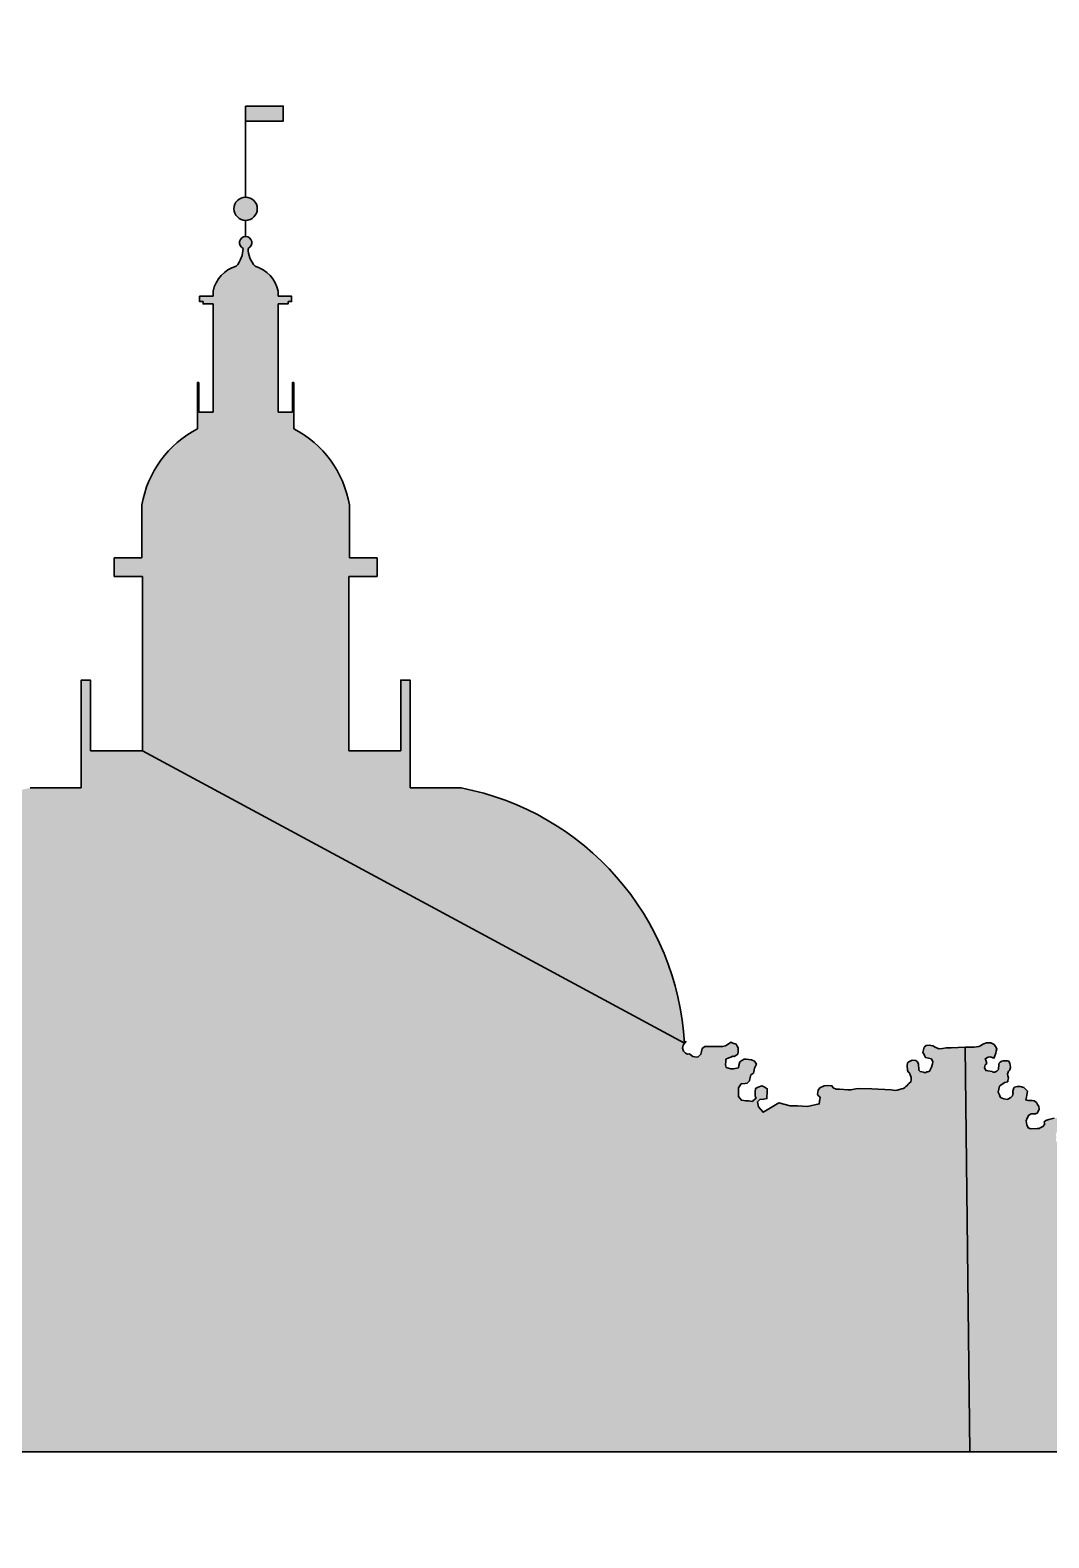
# Model space of a CAD drawing. Header units: metres. Extents: x -472 to 201, y -446 to -235.
# Drawn here: x -74.271 to -71.978, y -245.718 to -242.325 of the extents above; entities that cross this region are included whole.
import ezdxf

# ---------------------------------------------------------------- set-up
doc = ezdxf.new("R2010")
doc.units = ezdxf.units.M
doc.header["$MEASUREMENT"] = 0
doc.layers.add('контур здания на ситуации', color=1, linetype='Continuous', lineweight=30)
doc.layers.add('РАМКА', color=7, linetype='Continuous', lineweight=0)

# ---------------------------------------------------------------- blocks, each defined once
blk = doc.blocks.new('A$C2C6E360E_1_1')
at = {"linetype": 'Continuous', "lineweight": 30, "ltscale": 0.1}
for points in [[(-7.0214, -2.9021), (-7.0214, -2.8852), (-6.979, -2.8852), (-6.979, -2.9021)], [(-7.0084, -3.0007, 1), (-7.0345, -3.0007, 1)], [(-6.9053, -3.4145), (-6.8734, -3.4145), (-6.8734, -3.3933), (-6.9047, -3.3933), (-6.9047, -3.3338, 0.235431), (-6.9672, -3.2484), (-6.9672, -3.2296), (-6.9687, -3.2296), (-6.9848, -3.2296), (-6.9848, -3.1077), (-6.9736, -3.1077), (-6.9736, -3.1051), (-6.9697, -3.1051), (-6.9697, -3.0992), (-6.9848, -3.0992), (-6.9848, -3.0936, 0.27975), (-7.0108, -3.0654, -0.184067), (-7.0185, -3.0452, 0.807627), (-7.0214, -3.0319, 0.807627), (-7.0243, -3.0452, -0.184067), (-7.032, -3.0654, 0.27975), (-7.058, -3.0936), (-7.058, -3.0992), (-7.0732, -3.0992), (-7.0732, -3.1051), (-7.0693, -3.1051), (-7.0693, -3.1077), (-7.058, -3.1077), (-7.058, -3.2296), (-7.0756, -3.2296), (-7.0756, -3.2484, 0.235431), (-7.1381, -3.3338), (-7.1381, -3.3933), (-7.1694, -3.3933), (-7.1694, -3.4145), (-7.1375, -3.4145), (-7.1375, -3.6105), (-6.5275, -3.9395, 0.343417), (-6.779, -3.6523), (-6.8364, -3.6523), (-6.8364, -3.6105), (-6.8364, -3.5309), (-6.8468, -3.5309), (-6.8468, -3.6105), (-6.9053, -3.6105)], [(-6.4442, -4.0111), (-6.4454, -4.0056), (-6.4428, -4.0028), (-6.4385, -4.0023), (-6.4348, -4.0019), (-6.4344, -3.9907), (-6.4405, -3.9873), (-6.4447, -3.9891), (-6.4478, -3.9905), (-6.448, -3.9946), (-6.4482, -3.999), (-6.447, -4.0015), (-6.4491, -4.0033), (-6.4502, -4.0041), (-6.4512, -4.005), (-6.4557, -4.0045), (-6.4584, -4.0042), (-6.4635, -4.0036), (-6.4652, -4.0015), (-6.467, -3.9993), (-6.4669, -3.9948), (-6.4669, -3.9913), (-6.4669, -3.9897), (-6.4653, -3.9874), (-6.4638, -3.9851), (-6.4571, -3.9845), (-6.4545, -3.9819), (-6.454, -3.9797), (-6.4533, -3.9767), (-6.453, -3.9752), (-6.4498, -3.9732), (-6.4495, -3.9716), (-6.4488, -3.9676), (-6.4466, -3.9631), (-6.449, -3.9598), (-6.4521, -3.9581), (-6.4604, -3.9573), (-6.4654, -3.9606), (-6.4665, -3.9646), (-6.4668, -3.9671), (-6.4745, -3.9687), (-6.4806, -3.9667), (-6.4813, -3.9639), (-6.4811, -3.96), (-6.4809, -3.9575), (-6.4777, -3.9561), (-6.4756, -3.9551), (-6.4731, -3.954), (-6.4718, -3.9546), (-6.4677, -3.9518), (-6.4673, -3.9491), (-6.4671, -3.9448), (-6.4695, -3.9405), (-6.4756, -3.9385), (-6.4775, -3.9398), (-6.4803, -3.9416), (-6.4816, -3.9425), (-6.4847, -3.9433), (-6.4929, -3.9433), (-6.4988, -3.9433), (-6.5047, -3.9433), (-6.5077, -3.9453), (-6.5084, -3.9488), (-6.5091, -3.952), (-6.5112, -3.9539), (-6.5127, -3.9553), (-6.5159, -3.9549), (-6.5183, -3.9545), (-6.5221, -3.9515), (-6.5243, -3.9519), (-6.5286, -3.9497), (-6.5297, -3.945), (-6.5287, -3.9388), (-7.1375, -3.6105), (-7.196, -3.6105), (-7.196, -3.5309), (-7.2064, -3.5309), (-7.2064, -3.6105), (-7.2064, -3.6523), (-7.2638, -3.6523, 0.343417), (-7.5154, -3.9395), (-7.5154, -3.962), (-7.5767, -3.962), (-7.5769, -3.9561), (-7.577, -3.9505), (-7.5771, -3.9469), (-7.5809, -3.9417), (-7.5847, -3.9399), (-7.5913, -3.9398), (-7.5965, -3.9421), (-7.5994, -3.9461), (-7.6004, -3.9513), (-7.6009, -3.9539), (-7.6014, -3.9568), (-7.6111, -3.9587), (-7.6195, -3.9587), (-7.6239, -3.9587), (-7.6274, -3.9533), (-7.6267, -3.9464), (-7.6288, -3.9424), (-7.632, -3.9409), (-7.6358, -3.9392), (-7.6396, -3.9375), (-7.6405, -3.9326), (-7.6421, -3.9294), (-7.6457, -3.9277), (-7.6488, -3.929), (-7.6519, -3.9363), (-7.6523, -3.9405), (-7.6547, -3.9433), (-7.6605, -3.944), (-7.666, -3.9446), (-7.6704, -3.9416), (-7.6756, -3.9406), (-7.6788, -3.9435), (-7.6795, -3.9463), (-7.6794, -3.9513), (-7.678, -3.956), (-7.6707, -3.9567), (-7.6691, -3.9594), (-7.6684, -3.9658), (-7.6718, -3.9683), (-7.6735, -3.9695), (-7.6764, -3.9694), (-7.6816, -3.9691), (-7.6848, -3.9671), (-7.688, -3.9614), (-7.6906, -3.9606), (-7.7071, -3.9607), (-7.72, -3.9608), (-7.7262, -3.9609), (-7.7331, -3.9611), (-7.7373, -3.9584), (-7.7422, -3.9578), (-7.745, -3.958), (-7.7708, -4.3992), (-6.2064, -4.3992), (-6.2118, -3.9441), (-6.2274, -3.9446), (-6.2331, -3.9447), (-6.2374, -3.9453), (-6.2413, -3.9457), (-6.2456, -3.9439), (-6.248, -3.9426), (-6.2524, -3.9417), (-6.2555, -3.9421), (-6.2578, -3.944), (-6.2593, -3.9498), (-6.2581, -3.9522), (-6.2564, -3.9557), (-6.2498, -3.9571), (-6.2481, -3.9605), (-6.2487, -3.9629), (-6.2496, -3.9663), (-6.2518, -3.971), (-6.2539, -3.9716), (-6.2548, -3.9719), (-6.2567, -3.9727), (-6.2588, -3.9721), (-6.2637, -3.9712), (-6.2641, -3.9671), (-6.2644, -3.963), (-6.2653, -3.9606), (-6.2674, -3.959), (-6.2713, -3.9587), (-6.2759, -3.9608), (-6.2765, -3.9617), (-6.2772, -3.965), (-6.2763, -3.9717), (-6.2749, -3.9724), (-6.2742, -3.9741), (-6.2719, -3.9794), (-6.273, -3.983), (-6.2747, -3.9846), (-6.2758, -3.9857), (-6.2772, -3.987), (-6.2785, -3.9883), (-6.2806, -3.9903), (-6.2832, -3.991), (-6.2871, -3.992), (-6.2884, -3.9923), (-6.2898, -3.9927), (-6.2927, -3.9925), (-6.2949, -3.9921), (-6.3169, -3.991), (-6.3308, -3.9904), (-6.3348, -3.991), (-6.3406, -3.992), (-6.3437, -3.9918), (-6.3532, -3.9914), (-6.3571, -3.9912), (-6.3602, -3.9897), (-6.3618, -3.9874), (-6.3665, -3.9872), (-6.3703, -3.9875), (-6.3752, -3.9898), (-6.3771, -3.9922), (-6.3779, -3.9967), (-6.3771, -3.9984), (-6.3749, -4.0003), (-6.3753, -4.0025), (-6.376, -4.0078), (-6.3892, -4.0106), (-6.4003, -4.0101), (-6.4086, -4.0098), (-6.4215, -4.0066), (-6.4291, -4.0111), (-6.4345, -4.0143), (-6.4392, -4.0171)], [(-5.459, -3.9466), (-5.4658, -3.9432), (-5.4777, -3.9433), (-5.4866, -3.9434), (-5.4965, -3.9435), (-5.5041, -3.9449), (-5.5082, -3.9439), (-5.5089, -3.9419), (-5.514, -3.9421), (-5.5185, -3.9422), (-5.5187, -3.9454), (-5.5198, -3.9489), (-5.5179, -3.9507), (-5.5205, -3.9562), (-5.5216, -3.9585), (-5.5262, -3.9603), (-5.5288, -3.9614), (-5.5323, -3.9605), (-5.5393, -3.9614), (-5.5441, -3.962), (-5.5521, -3.9624), (-5.5536, -3.9624), (-5.556, -3.9625), (-5.5609, -3.9627), (-5.5722, -3.9613), (-5.5772, -3.9607), (-5.5772, -3.9576), (-5.5761, -3.9562), (-5.5788, -3.9537), (-5.5792, -3.952), (-5.5779, -3.9489), (-5.5772, -3.9471), (-5.5787, -3.945), (-5.5802, -3.943), (-5.584, -3.9418), (-5.5871, -3.9399), (-5.5917, -3.9395), (-5.5978, -3.941), (-5.5989, -3.9421), (-5.5996, -3.9444), (-5.5986, -3.9474), (-5.6003, -3.95), (-5.6006, -3.9519), (-5.6008, -3.9535), (-5.5998, -3.9571), (-5.6022, -3.9594), (-5.6108, -3.9626), (-5.618, -3.9632), (-5.6235, -3.9637), (-5.6272, -3.9632), (-5.6433, -3.9634), (-5.6523, -3.9627), (-5.6548, -3.9644), (-5.6558, -3.9673), (-5.6556, -3.9699), (-5.6591, -3.9709), (-5.6661, -3.9718), (-5.6719, -3.9725), (-5.6729, -3.9727), (-5.6743, -3.9705), (-5.6737, -3.9668), (-5.6736, -3.9659), (-5.673, -3.9622), (-5.6735, -3.9616), (-5.6697, -3.9532, 7.950857), (-5.6724, -3.9513), (-5.6768, -3.9594), (-5.6784, -3.959), (-5.6825, -3.9579), (-5.6839, -3.9557), (-5.6895, -3.9557), (-5.6913, -3.9529), (-5.6899, -3.9505), (-5.6885, -3.9482), (-5.6896, -3.9446), (-5.6901, -3.9434), (-5.6855, -3.9364, 5.418489), (-5.6888, -3.9337), (-5.6915, -3.936), (-5.6931, -3.9354), (-5.6967, -3.936), (-5.6974, -3.9386), (-5.6983, -3.9417), (-5.7019, -3.9419), (-5.7041, -3.9407), (-5.7048, -3.9382), (-5.7037, -3.9359), (-5.7035, -3.9341), (-5.7044, -3.9287), (-5.7063, -3.9286), (-5.7093, -3.9284), (-5.7096, -3.9253), (-5.7078, -3.9236), (-5.7047, -3.9235), (-5.7016, -3.9234), (-5.6998, -3.9226), (-5.6976, -3.9204), (-5.6957, -3.9205), (-5.6949, -3.9208), (-5.6932, -3.9209), (-5.6925, -3.9199), (-5.6904, -3.9167), (-5.6923, -3.9129), (-5.6958, -3.908), (-5.6987, -3.9081), (-5.7027, -3.9085), (-5.7073, -3.9105), (-5.7099, -3.9115), (-5.7166, -3.9113), (-5.7189, -3.9097), (-5.7227, -3.9087), (-5.7257, -3.9105), (-5.7273, -3.9133), (-5.73, -3.9131), (-5.731, -3.9144), (-5.7317, -3.9176), (-5.7317, -3.9203), (-5.7308, -3.9227), (-5.7322, -3.9238), (-5.7322, -3.9259), (-5.7339, -3.9263), (-5.7387, -3.9266), (-5.7414, -3.9268), (-5.7427, -3.9286), (-5.7436, -3.9324), (-5.7425, -3.9337), (-5.742, -3.9361), (-5.741, -3.9378), (-5.7406, -3.9479), (-5.7385, -3.9489), (-5.7357, -3.9495), (-5.7348, -3.9526), (-5.7333, -3.955), (-5.7328, -3.9587), (-5.7329, -3.9594), (-5.7331, -3.9606), (-5.7326, -3.9654), (-5.7346, -3.9658), (-5.736, -3.9683), (-5.7366, -3.9714), (-5.738, -3.9722), (-5.7401, -3.9728), (-5.7416, -3.9733), (-5.7473, -3.9679, 6.061607), (-5.7509, -3.9712), (-5.7477, -3.9754), (-5.7488, -3.9804), (-5.7485, -3.9827), (-5.7506, -3.9841), (-5.753, -3.9849), (-5.7547, -3.9847), (-5.7575, -3.9852), (-5.7596, -3.9872), (-5.7636, -3.9906), (-5.7649, -3.9945), (-5.7642, -3.997), (-5.7648, -4.0004), (-5.7679, -4.0028), (-5.7707, -4.0037), (-5.7743, -4.0041), (-5.7787, -4.0024), (-5.7801, -3.999), (-5.7775, -3.9958), (-5.7774, -3.9934), (-5.7798, -3.9922), (-5.7804, -3.9922), (-5.782, -3.992), (-5.7826, -3.9888), (-5.7846, -3.9873), (-5.7875, -3.988), (-5.7892, -3.9898), (-5.7887, -3.9914), (-5.7896, -3.9922), (-5.7911, -3.9921), (-5.7909, -3.9908), (-5.7904, -3.9883), (-5.792, -3.9874), (-5.7935, -3.9894), (-5.7939, -3.9918), (-5.7936, -3.9942), (-5.7927, -3.996), (-5.7936, -3.9985), (-5.7948, -4.0018), (-5.7941, -4.0051), (-5.7958, -4.0063), (-5.8, -4.007), (-5.8049, -4.0074), (-5.816, -4.0061), (-5.825, -4.0067), (-5.8327, -4.0063), (-5.8366, -4.008), (-5.8389, -4.0079), (-5.8408, -4.0063), (-5.8404, -4.0033), (-5.8396, -4.0025), (-5.8391, -4.0016), (-5.835, -4.0006), (-5.8342, -3.9992), (-5.8344, -3.9972), (-5.8356, -3.9937), (-5.8395, -3.9948), (-5.8402, -3.9927), (-5.8408, -3.9908), (-5.843, -3.99), (-5.8493, -3.9913), (-5.852, -3.9918), (-5.8579, -3.9923), (-5.8718, -3.9935), (-5.8823, -3.9931), (-5.8904, -3.9914), (-5.897, -3.9913), (-5.9017, -3.9903), (-5.9046, -3.9918), (-5.9042, -3.9942), (-5.9061, -3.9942), (-5.9081, -3.9942), (-5.9084, -3.9969), (-5.9081, -3.999), (-5.9059, -4.0002), (-5.9043, -4.0001), (-5.9025, -4.002), (-5.9022, -4.0082), (-5.9029, -4.0109), (-5.9012, -4.0129), (-5.8993, -4.0152), (-5.8971, -4.016), (-5.8935, -4.0173), (-5.8924, -4.0202), (-5.8922, -4.0237), (-5.8919, -4.0279), (-5.8917, -4.0311), (-5.8938, -4.0322), (-5.897, -4.0339), (-5.8988, -4.0381), (-5.8995, -4.0397), (-5.9023, -4.0403), (-5.9081, -4.0396), (-5.912, -4.039), (-5.9124, -4.0361), (-5.9115, -4.0335), (-5.9125, -4.0314), (-5.9116, -4.03), (-5.9103, -4.0279), (-5.9123, -4.0266), (-5.9133, -4.0251), (-5.9145, -4.0234), (-5.9173, -4.0235), (-5.9209, -4.0239), (-5.9286, -4.0246), (-5.9316, -4.023), (-5.9357, -4.0235), (-5.9367, -4.0243), (-5.9372, -4.0258), (-5.9373, -4.0281), (-5.9375, -4.0302), (-5.9369, -4.0322), (-5.9364, -4.0338), (-5.9369, -4.0352), (-5.9371, -4.038), (-5.9402, -4.0403), (-5.9433, -4.0403), (-5.946, -4.0404), (-5.9483, -4.0408), (-5.9501, -4.0406), (-5.9555, -4.0395), (-5.9579, -4.0396), (-5.9601, -4.0403), (-5.9631, -4.0412), (-5.9662, -4.0396), (-5.9672, -4.0357), (-5.9659, -4.0325), (-5.9659, -4.0301), (-5.966, -4.0272), (-5.9668, -4.0247), (-5.9684, -4.024), (-5.9735, -4.0241), (-5.9803, -4.0236), (-5.982, -4.0245), (-5.9838, -4.0265), (-5.9891, -4.0266), (-5.9966, -4.027), (-6.004, -4.027), (-6.0092, -4.0273), (-6.0144, -4.0276), (-6.017, -4.0269), (-6.017, -4.0259), (-6.017, -4.0231), (-6.02, -4.0229), (-6.0239, -4.022), (-6.0243, -4.0213), (-6.0263, -4.0201), (-6.0287, -4.0207), (-6.0296, -4.021), (-6.0319, -4.021), (-6.0344, -4.0238), (-6.0346, -4.0257), (-6.0348, -4.0267), (-6.0348, -4.0321), (-6.0303, -4.0329), (-6.0256, -4.0364), (-6.0257, -4.0392), (-6.025, -4.0437), (-6.0246, -4.0464), (-6.0258, -4.0481), (-6.0267, -4.0488), (-6.028, -4.0498), (-6.0305, -4.0502), (-6.0334, -4.0506), (-6.0404, -4.0516), (-6.0431, -4.0479), (-6.0404, -4.0444), (-6.0417, -4.0426), (-6.0434, -4.0424), (-6.0447, -4.0418), (-6.0468, -4.0416), (-6.0511, -4.0421), (-6.0547, -4.0436), (-6.0583, -4.0441), (-6.0612, -4.0444), (-6.0641, -4.0448), (-6.0667, -4.0446), (-6.0715, -4.0444), (-6.0773, -4.0442), (-6.0813, -4.0441), (-6.0844, -4.044), (-6.0888, -4.0451), (-6.0892, -4.0458), (-6.0898, -4.0467), (-6.0914, -4.0479), (-6.0921, -4.05), (-6.0935, -4.0518), (-6.0954, -4.0544), (-6.0992, -4.0545), (-6.1047, -4.0543), (-6.1069, -4.0543), (-6.1074, -4.0534), (-6.1079, -4.0524), (-6.1083, -4.0517), (-6.109, -4.0502), (-6.1098, -4.0487), (-6.1092, -4.0459), (-6.1092, -4.0451), (-6.1098, -4.0429), (-6.1092, -4.0408), (-6.1081, -4.0378), (-6.1076, -4.0366), (-6.1047, -4.0366), (-6.1033, -4.0364), (-6.1013, -4.0363), (-6.1008, -4.0338), (-6.0986, -4.0334), (-6.0976, -4.0321), (-6.0971, -4.03), (-6.0973, -4.0274), (-6.0965, -4.0251), (-6.0991, -4.0223), (-6.1015, -4.0223), (-6.103, -4.0229), (-6.1042, -4.0233), (-6.1059, -4.024), (-6.1066, -4.0236), (-6.1092, -4.0236), (-6.1117, -4.0237), (-6.1176, -4.0253), (-6.1211, -4.0263), (-6.1228, -4.0278), (-6.1226, -4.0296), (-6.1224, -4.031), (-6.1243, -4.0334), (-6.1274, -4.0349), (-6.1284, -4.0354), (-6.1306, -4.0356), (-6.1378, -4.036), (-6.1408, -4.0349), (-6.1424, -4.0312), (-6.143, -4.0267), (-6.1422, -4.0238), (-6.1402, -4.0204), (-6.1388, -4.0196), (-6.1376, -4.0189), (-6.1326, -4.019), (-6.1304, -4.0179), (-6.1297, -4.0163), (-6.1286, -4.0139), (-6.1289, -4.0109), (-6.1303, -4.0084), (-6.1316, -4.0061), (-6.1341, -4.0042), (-6.1365, -4.0041), (-6.1388, -4.0041), (-6.1408, -4.0038), (-6.1425, -4.0036), (-6.1435, -4.0034), (-6.1427, -4.0001), (-6.1421, -3.9959), (-6.1417, -3.9935), (-6.1442, -3.991), (-6.1459, -3.9894), (-6.1498, -3.9883), (-6.1531, -3.9882), (-6.1563, -3.9891), (-6.1569, -3.9899), (-6.1582, -3.9933), (-6.158, -3.9947), (-6.1579, -3.9956), (-6.1583, -3.9969), (-6.1586, -3.9987), (-6.1605, -4.0005), (-6.1636, -4.0024), (-6.1643, -4.0028), (-6.1683, -4.0021), (-6.1719, -4.0006), (-6.1727, -3.9989), (-6.1733, -3.9976), (-6.1748, -3.9945), (-6.1738, -3.9911), (-6.173, -3.9879), (-6.1711, -3.9865), (-6.1673, -3.9836), (-6.1639, -3.9828), (-6.1636, -3.9813), (-6.1631, -3.9783), (-6.1636, -3.9761), (-6.164, -3.9744), (-6.1632, -3.9708), (-6.1616, -3.9695), (-6.1606, -3.967), (-6.1611, -3.964), (-6.1617, -3.9622), (-6.1626, -3.9599), (-6.1641, -3.9594), (-6.1661, -3.9593), (-6.1688, -3.9592), (-6.1705, -3.9596), (-6.1724, -3.9608), (-6.1727, -3.9614), (-6.1736, -3.9621), (-6.174, -3.9635), (-6.174, -3.9652), (-6.1743, -3.9671), (-6.1744, -3.969), (-6.1754, -3.9702), (-6.1757, -3.9707), (-6.176, -3.9711), (-6.1798, -3.9725), (-6.1816, -3.9714), (-6.1862, -3.9706), (-6.1887, -3.9702), (-6.1899, -3.967), (-6.1893, -3.964), (-6.1875, -3.9623), (-6.1886, -3.9587), (-6.1892, -3.957), (-6.1859, -3.9552), (-6.1833, -3.955), (-6.1794, -3.9564), (-6.1783, -3.9537), (-6.1774, -3.9506), (-6.1768, -3.9485), (-6.176, -3.9459), (-6.1777, -3.9433), (-6.1793, -3.9411), (-6.1828, -3.9392), (-6.1878, -3.939), (-6.1919, -3.9405), (-6.1959, -3.9432), (-6.2017, -3.9439), (-6.2118, -3.9441), (-6.2064, -4.3992), (-5.4533, -4.3992)]]:
    blk.add_hatch(color=7, dxfattribs=at).paths.add_polyline_path(points)
at = {"color": 7, "linetype": 'Continuous', "lineweight": 30, "ltscale": 0.1}
for p, q in [((-7.0214, -2.8852), (-7.0214, -2.9877)), ((-7.0214, -3.0138), (-7.0214, -3.0319)), ((-7.058, -3.0936), (-7.058, -3.0992)), ((-6.9848, -3.0936), (-6.9848, -3.0992)), ((-7.058, -3.1077), (-7.058, -3.2296)), ((-6.9848, -3.1077), (-6.9848, -3.2296)), ((-7.1381, -3.3933), (-7.1381, -3.3338)), ((-6.9047, -3.3933), (-6.9047, -3.3338)), ((-7.1694, -3.4145), (-7.1694, -3.3933)), ((-7.1694, -3.3933), (-7.1381, -3.3933)), ((-6.8734, -3.3933), (-6.9047, -3.3933)), ((-6.8734, -3.4145), (-6.8734, -3.3933)), ((-7.1375, -3.4145), (-7.1694, -3.4145)), ((-7.1375, -3.6105), (-7.1375, -3.4145)), ((-6.9053, -3.6105), (-6.9053, -3.4145)), ((-6.9053, -3.4145), (-6.8734, -3.4145)), ((-7.2064, -3.6523), (-7.2064, -3.6105)), ((-7.196, -3.6105), (-7.1375, -3.6105)), ((-7.1375, -3.6105), (-6.5275, -3.9395)), ((-6.8468, -3.6105), (-6.9053, -3.6105)), ((-6.8364, -3.6523), (-6.8364, -3.6105)), ((-7.2638, -3.6523), (-7.2064, -3.6523)), ((-6.779, -3.6523), (-6.8364, -3.6523)), ((-6.2118, -3.9441), (-6.2064, -4.3992))]:
    blk.add_line(p, q, dxfattribs=at)
at = {"color": 7, "linetype": 'Continuous', "lineweight": 30, "ltscale": 0.1, "flags": 128}
blk.add_lwpolyline([(-7.0214, -2.8852), (-6.979, -2.8852), (-6.979, -2.9021), (-7.0214, -2.9021), (-7.0214, -2.8852)], close=True, dxfattribs=at)
for points in [[(-7.058, -3.0992), (-7.0732, -3.0992), (-7.0732, -3.1051), (-7.0693, -3.1051)], [(-6.9848, -3.0992), (-6.9697, -3.0992), (-6.9697, -3.1051), (-6.9736, -3.1051)], [(-7.0693, -3.1051), (-7.0693, -3.1077), (-7.058, -3.1077)], [(-6.9736, -3.1051), (-6.9736, -3.1077), (-6.9848, -3.1077)], [(-7.0741, -3.2296), (-7.0741, -3.1963), (-7.0756, -3.1963), (-7.0756, -3.2296)], [(-6.9687, -3.2296), (-6.9687, -3.1963), (-6.9672, -3.1963), (-6.9672, -3.2296)], [(-7.0756, -3.2296), (-7.0756, -3.2484)], [(-7.058, -3.2296), (-7.0741, -3.2296)], [(-6.9848, -3.2296), (-6.9687, -3.2296)], [(-6.9672, -3.2296), (-6.9672, -3.2484)], [(-7.196, -3.6105), (-7.196, -3.5309), (-7.2064, -3.5309), (-7.2064, -3.6105)], [(-6.8468, -3.6105), (-6.8468, -3.5309), (-6.8364, -3.5309), (-6.8364, -3.6105)], [(-6.1117, -4.0237), (-6.1176, -4.0253), (-6.1211, -4.0263), (-6.1228, -4.0278), (-6.1226, -4.0296), (-6.1224, -4.031), (-6.1243, -4.0334), (-6.1274, -4.0349), (-6.1284, -4.0354), (-6.1306, -4.0356), (-6.1378, -4.036), (-6.1408, -4.0349), (-6.1408, -4.0349), (-6.1424, -4.0312), (-6.143, -4.0267), (-6.1422, -4.0238), (-6.1402, -4.0204), (-6.1388, -4.0196), (-6.1376, -4.0189), (-6.1326, -4.019), (-6.1304, -4.0179), (-6.1297, -4.0163), (-6.1297, -4.0163), (-6.1286, -4.0139), (-6.1289, -4.0109), (-6.1303, -4.0084), (-6.1316, -4.0061), (-6.1341, -4.0042), (-6.1365, -4.0041), (-6.1388, -4.0041), (-6.1408, -4.0038), (-6.1425, -4.0036), (-6.1435, -4.0034), (-6.1431, -4.0016), (-6.1427, -4.0001), (-6.1427, -4.0001), (-6.1421, -3.9959), (-6.1417, -3.9935), (-6.1442, -3.991), (-6.1459, -3.9894), (-6.1498, -3.9883), (-6.1531, -3.9882), (-6.1563, -3.9891), (-6.1569, -3.9899), (-6.1578, -3.9924), (-6.1582, -3.9933), (-6.158, -3.9947), (-6.1579, -3.9956), (-6.1583, -3.9969), (-6.1586, -3.9987), (-6.1605, -4.0005), (-6.1636, -4.0024), (-6.1643, -4.0028), (-6.1683, -4.0021), (-6.1719, -4.0006), (-6.1727, -3.9989), (-6.1733, -3.9976), (-6.1748, -3.9945), (-6.1738, -3.9911), (-6.173, -3.9879), (-6.1711, -3.9865), (-6.1711, -3.9865), (-6.1673, -3.9836), (-6.1656, -3.9832), (-6.1639, -3.9828), (-6.1636, -3.9813), (-6.1631, -3.9783), (-6.1636, -3.9761), (-6.164, -3.9744), (-6.1632, -3.9708), (-6.1616, -3.9695), (-6.1606, -3.967), (-6.1611, -3.964), (-6.1617, -3.9622), (-6.1626, -3.9599), (-6.1641, -3.9594), (-6.1661, -3.9593), (-6.1688, -3.9592), (-6.1705, -3.9596), (-6.1724, -3.9608), (-6.1727, -3.9614), (-6.1736, -3.9621), (-6.174, -3.9635), (-6.174, -3.9652), (-6.1743, -3.9671), (-6.1744, -3.969), (-6.1754, -3.9702), (-6.1757, -3.9707), (-6.176, -3.9711), (-6.1784, -3.972), (-6.1805, -3.9721), (-6.1816, -3.9714), (-6.1862, -3.9706), (-6.1887, -3.9702), (-6.1899, -3.967), (-6.1893, -3.964), (-6.1875, -3.9623), (-6.1886, -3.9587), (-6.1892, -3.957), (-6.1859, -3.9552), (-6.1833, -3.955), (-6.1806, -3.956), (-6.1806, -3.956), (-6.1794, -3.9564), (-6.1783, -3.9537), (-6.1774, -3.9506), (-6.1768, -3.9485), (-6.176, -3.9459), (-6.1777, -3.9433), (-6.1793, -3.9411), (-6.1828, -3.9392), (-6.1878, -3.939), (-6.1919, -3.9405), (-6.1947, -3.9423), (-6.1966, -3.9433), (-6.2017, -3.9439), (-6.2118, -3.9441), (-6.2274, -3.9446), (-6.2331, -3.9447), (-6.2374, -3.9453), (-6.2413, -3.9457), (-6.2456, -3.9439), (-6.248, -3.9426), (-6.2503, -3.9421), (-6.2524, -3.9417), (-6.2555, -3.9421), (-6.2578, -3.944), (-6.2586, -3.9469), (-6.2593, -3.9498), (-6.2581, -3.9522), (-6.2575, -3.9535), (-6.2564, -3.9557), (-6.2498, -3.9571), (-6.2481, -3.9605), (-6.2487, -3.9629), (-6.2496, -3.9663), (-6.2518, -3.971), (-6.2539, -3.9716), (-6.2548, -3.9719), (-6.2567, -3.9727), (-6.2588, -3.9721), (-6.2626, -3.9714), (-6.2639, -3.9699), (-6.2641, -3.9671), (-6.2642, -3.9651), (-6.2644, -3.963), (-6.2653, -3.9606), (-6.2674, -3.959), (-6.2713, -3.9587), (-6.2759, -3.9608), (-6.2765, -3.9617), (-6.2772, -3.965), (-6.2765, -3.97), (-6.2764, -3.9711), (-6.2763, -3.9717), (-6.2749, -3.9724), (-6.2742, -3.9741), (-6.2725, -3.9782), (-6.2724, -3.9808), (-6.273, -3.983), (-6.2747, -3.9846), (-6.2758, -3.9857), (-6.2772, -3.987), (-6.2785, -3.9883), (-6.2796, -3.9893), (-6.2812, -3.9904), (-6.2832, -3.991), (-6.2871, -3.992), (-6.2884, -3.9923), (-6.2898, -3.9927), (-6.2927, -3.9925), (-6.2949, -3.9921), (-6.3169, -3.991), (-6.3308, -3.9904), (-6.3348, -3.991), (-6.3406, -3.992), (-6.3437, -3.9918), (-6.3532, -3.9914), (-6.3571, -3.9912), (-6.3602, -3.9897), (-6.3618, -3.9874), (-6.3665, -3.9872), (-6.3703, -3.9875), (-6.3752, -3.9898), (-6.3771, -3.9922), (-6.3779, -3.9967), (-6.3771, -3.9984), (-6.3752, -4), (-6.375, -4.0009), (-6.3753, -4.0025), (-6.376, -4.0078), (-6.3892, -4.0106), (-6.4003, -4.0101), (-6.4086, -4.0098), (-6.4215, -4.0066), (-6.4291, -4.0111), (-6.4345, -4.0143), (-6.4392, -4.0171), (-6.4442, -4.0111), (-6.4454, -4.0056), (-6.4428, -4.0028), (-6.4385, -4.0023), (-6.4348, -4.0019), (-6.4345, -3.9936), (-6.4344, -3.9907), (-6.4381, -3.9887), (-6.4405, -3.9873), (-6.4447, -3.9891), (-6.4478, -3.9905), (-6.448, -3.9946), (-6.4482, -3.999), (-6.447, -4.0015), (-6.4491, -4.0033), (-6.4502, -4.0041), (-6.4512, -4.005), (-6.4557, -4.0045), (-6.4584, -4.0042), (-6.4635, -4.0036), (-6.4635, -4.0036), (-6.4652, -4.0015), (-6.467, -3.9993), (-6.4669, -3.9948), (-6.4669, -3.9913), (-6.4669, -3.9897), (-6.4653, -3.9874), (-6.4638, -3.9851), (-6.4593, -3.9847), (-6.4571, -3.9845), (-6.4545, -3.9819), (-6.454, -3.9797), (-6.4533, -3.9767), (-6.453, -3.9752), (-6.4498, -3.9732), (-6.4495, -3.9716), (-6.4488, -3.9676), (-6.4466, -3.9631), (-6.449, -3.9598), (-6.4521, -3.9581), (-6.4582, -3.9575), (-6.4604, -3.9573), (-6.4629, -3.959), (-6.4654, -3.9606), (-6.4665, -3.9646), (-6.4668, -3.9671), (-6.4724, -3.9683), (-6.4753, -3.9685), (-6.4806, -3.9667), (-6.4813, -3.9639), (-6.4811, -3.96), (-6.4809, -3.9575), (-6.4777, -3.9561), (-6.4756, -3.9551), (-6.4731, -3.954), (-6.4718, -3.9546), (-6.4687, -3.9525), (-6.4677, -3.9518), (-6.4673, -3.9491), (-6.4672, -3.9469), (-6.4671, -3.9448), (-6.4683, -3.9427), (-6.4695, -3.9405), (-6.4731, -3.9393), (-6.4756, -3.9385), (-6.4775, -3.9398), (-6.4803, -3.9416), (-6.4816, -3.9425), (-6.4847, -3.9433), (-6.4929, -3.9433), (-6.4988, -3.9433), (-6.5031, -3.9433), (-6.5047, -3.9433), (-6.5077, -3.9453), (-6.5084, -3.9488), (-6.5091, -3.952), (-6.5112, -3.9539), (-6.5112, -3.9539), (-6.5127, -3.9553), (-6.5159, -3.9549), (-6.5183, -3.9545), (-6.5197, -3.9534), (-6.5221, -3.9515), (-6.5243, -3.9519), (-6.5264, -3.9508), (-6.5289, -3.9484), (-6.5297, -3.945), (-6.5292, -3.9416), (-6.5258, -3.9374)], [(-13.0071, -4.1274), (-13.0071, -4.3992), (-5.0115, -4.3992), (-5.0115, -3.9639)]]:
    blk.add_lwpolyline(points, dxfattribs=at)
at = {"color": 7, "linetype": 'Continuous', "lineweight": 30, "ltscale": 0.1}
blk.add_circle((-7.0214, -3.0007), 0.0131, dxfattribs=at)
for centre, radius, start, end in [((-7.0214, -3.0389), 0.00696, 90, 245.7011), ((-7.0214, -3.0389), 0.00696, 294.2989, 90), ((-7.0546, -3.0452), 0.0303, 318.199, 359.917), ((-6.9882, -3.0452), 0.0303, 180.083, 221.801), ((-7.0217, -3.1009), 0.037, 106.1127, 168.6285), ((-7.0211, -3.1009), 0.037, 11.3715, 73.8873), ((-7.0212, -3.3538), 0.1186, 117.2836, 170.2754), ((-7.0216, -3.3538), 0.1186, 9.7246, 62.7164), ((-6.8377, -3.9574), 0.3107, 3.3, 79.1133)]:
    blk.add_arc(centre, radius, start, end, dxfattribs=at)

msp = doc.modelspace()

# ---------------------------------------------------------------- linework, layer by layer
at = {"layer": 'РАМКА', "color": 7, "lineweight": 13}
msp.add_3dface([(-99.238, -293.3462), (-58.238, -293.3462), (-58.238, -235.3462), (-99.238, -235.3462)], dxfattribs=at)
at = {"layer": 'РАМКА', "color": 7, "lineweight": 13, "ltscale": 0.5}
msp.add_3dface([(-95.238, -292.3462), (-59.238, -292.3462), (-59.238, -236.3462), (-95.238, -236.3462)], dxfattribs=at)

# ---------------------------------------------------------------- block references
at = {"layer": 'контур здания на ситуации', "linetype": 'Continuous', "lineweight": 13, "ltscale": 100, "xscale": 2, "yscale": 2, "zscale": 2}
msp.add_blockref('A$C2C6E360E_1_1', (-59.7432, -236.7259), dxfattribs=at)

doc.saveas('drawing.dxf')
